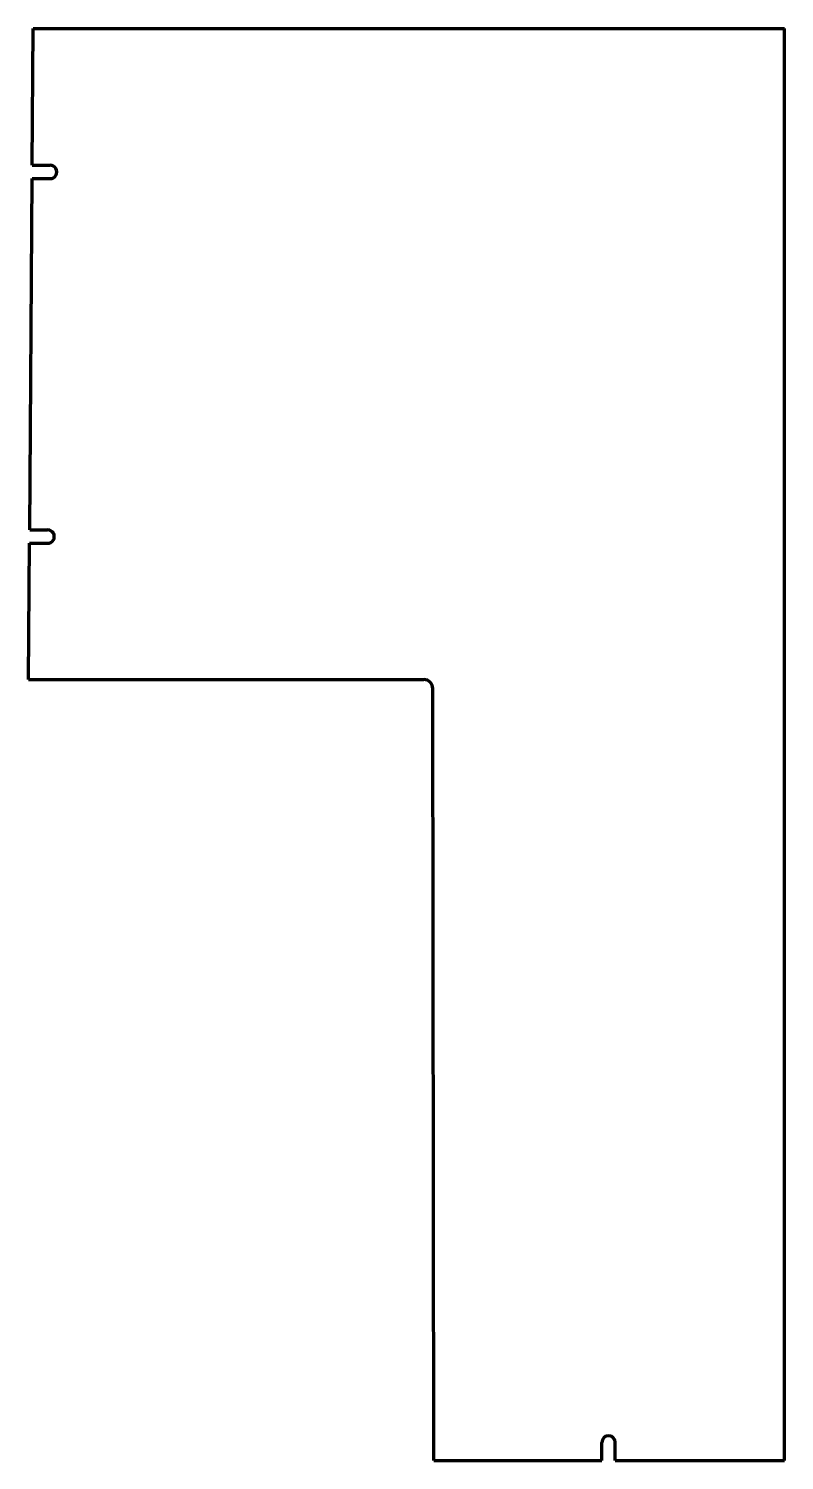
# Model space of a CAD drawing. Header units: inches. Extents: x 0 to 42.2, y 0 to 80.
import ezdxf

# ---------------------------------------------------------------- set-up
doc = ezdxf.new("R2010")
doc.units = ezdxf.units.IN
doc.header["$MEASUREMENT"] = 0
doc.layers.get('0').update_dxf_attribs({"linetype": 'CONTINUOUS'})

msp = doc.modelspace()

# ---------------------------------------------------------------- linework, layer by layer
at = {"color": 7, "lineweight": 90}
for p, q in [((0.198, 72.375), (0.25, 80)), ((0.25, 80), (42.188, 80)), ((42.188, 0), (42.188, 80)), ((0.198, 72.375), (1.198, 72.368)), ((0.058, 52), (0.192, 71.625)), ((0.192, 71.625), (1.192, 71.618)), ((0, 43.625), (0.052, 51.25)), ((0.052, 51.25), (1.052, 51.243)), ((0.058, 52), (1.058, 51.993)), ((0, 43.625), (22.063, 43.625)), ((22.625, 0), (22.563, 43.126)), ((32, 0), (32, 1)), ((32.75, 0), (32.75, 1)), ((22.625, 0), (32, 0)), ((32.75, 0), (42.188, 0))]:
    msp.add_line(p, q, dxfattribs=at)
for centre, radius, start, end in [((1.195, 71.993), 0.375, 269.60622, 449.60622), ((1.055, 51.618), 0.375, 269.60622, 449.60622), ((22.063, 43.125), 0.5, 0.08209, 90), ((32.375, 1), 0.375, 0, 180)]:
    msp.add_arc(centre, radius, start, end, dxfattribs=at)

doc.saveas('drawing.dxf')
